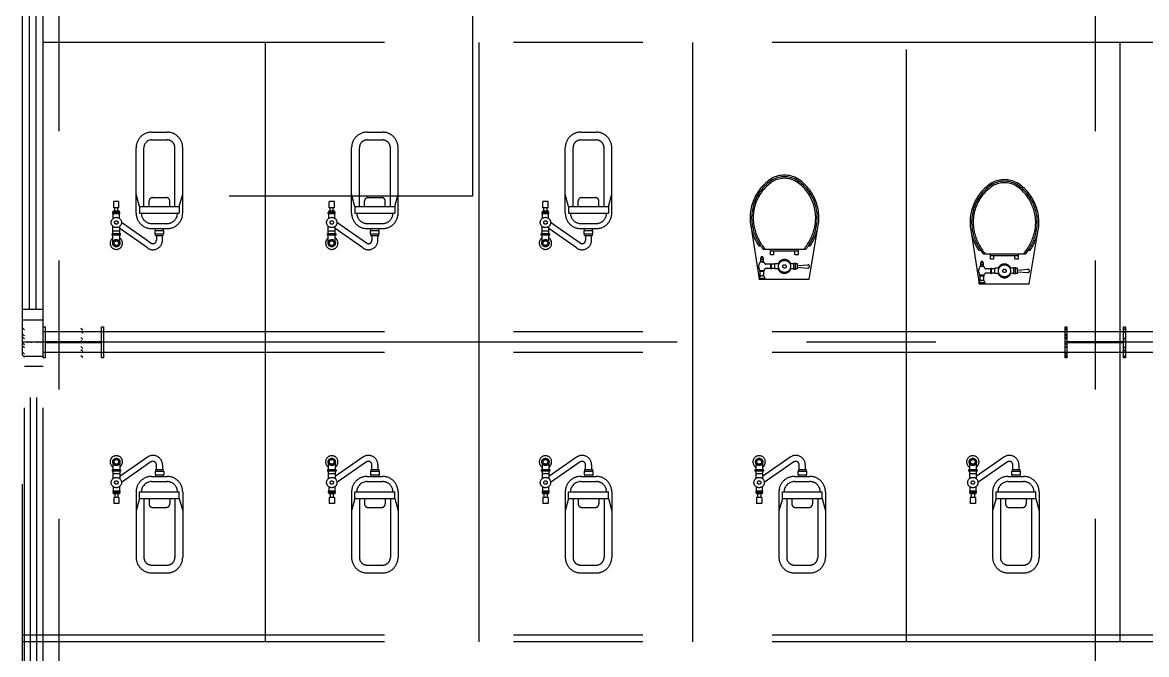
# Model space of a CAD drawing. Extents: x -40736 to 367926, y -65544 to 37405.
# Drawn here: x 334369 to 335021, y -53025 to -52658 of the extents above; entities that cross this region are included whole.
import ezdxf

# ---------------------------------------------------------------- set-up
doc = ezdxf.new("R2010")
doc.units = 0
doc.header["$LTSCALE"] = 600
doc.header["$MEASUREMENT"] = 0
doc.linetypes.add('CENTER2', pattern=[1.125, 0.75, -0.125, 0.125, -0.125])
doc.layers.add('底圖', color=253, linetype='CONTINUOUS')

msp = doc.modelspace()

# ---------------------------------------------------------------- linework, layer by layer
at = {"layer": '底圖', "linetype": 'CENTER2'}
for p, q in [((334389.82497, -52270.83166), (334389.82497, -53415.83166)), ((334991.28957, -52270.83166), (334991.28957, -53415.83166)), ((334368.78957, -52830.29627), (334368.78957, -52350.29627)), ((334368.78957, -52830.29627), (334368.78957, -52350.29627)), ((334380.78957, -52830.29627), (334380.78957, -52350.29627)), ((334372.78957, -52824.29627), (334372.78957, -52356.29627)), ((334376.78957, -52824.29627), (334376.78957, -52356.29627)), ((335253.80997, -52669.33166), (334380.78957, -52669.33166)), ((334509.80997, -53017.33166), (334509.80997, -52669.33166)), ((334633.80997, -53017.33166), (334633.80997, -52669.33166)), ((334757.80997, -53017.33166), (334757.80997, -52669.33166)), ((335005.80997, -53017.33166), (335005.80997, -52669.33166)), ((334881.80997, -52875.17752), (334881.80997, -52673.33166)), ((334443.75291, -52721.40707), (334452.75291, -52721.40707)), ((334568.7733, -52721.40707), (334577.7733, -52721.40707)), ((334692.7733, -52721.40707), (334701.7733, -52721.40707)), ((334434.75291, -52768.40707), (334434.75291, -52730.40707)), ((334439.25291, -52764.60707), (334439.25291, -52730.40707)), ((334443.75291, -52725.90707), (334452.75291, -52725.90707)), ((334457.25291, -52764.60707), (334457.25291, -52730.40707)), ((334461.75291, -52768.40707), (334461.75291, -52730.40707)), ((334559.7733, -52768.40707), (334559.7733, -52730.40707)), ((334564.2733, -52764.60707), (334564.2733, -52730.40707)), ((334568.7733, -52725.90707), (334577.7733, -52725.90707)), ((334582.2733, -52764.60707), (334582.2733, -52730.40707)), ((334586.7733, -52768.40707), (334586.7733, -52730.40707)), ((334683.7733, -52768.40707), (334683.7733, -52730.40707)), ((334688.2733, -52764.60707), (334688.2733, -52730.40707)), ((334692.7733, -52725.90707), (334701.7733, -52725.90707)), ((334706.2733, -52764.60707), (334706.2733, -52730.40707)), ((334710.7733, -52768.40707), (334710.7733, -52730.40707)), ((334424.75291, -52761.74152), (334421.75291, -52761.74152)), ((334421.75291, -52765.24152), (334421.75291, -52761.74152)), ((334424.75291, -52765.24152), (334424.75291, -52761.74152)), ((334436.71654, -52764.60707), (334434.75291, -52757.40707)), ((334442.25291, -52764.60707), (334442.25291, -52761.40707)), ((334444.25291, -52759.40707), (334452.25291, -52759.40707)), ((334454.25291, -52764.60707), (334454.25291, -52761.40707)), ((334459.78927, -52764.60707), (334461.75291, -52757.40707)), ((334549.7733, -52761.74152), (334546.7733, -52761.74152)), ((334546.7733, -52765.24152), (334546.7733, -52761.74152)), ((334549.7733, -52765.24152), (334549.7733, -52761.74152)), ((334561.73694, -52764.60707), (334559.7733, -52757.40707)), ((334567.2733, -52764.60707), (334567.2733, -52761.40707)), ((334569.2733, -52759.40707), (334577.2733, -52759.40707)), ((334579.2733, -52764.60707), (334579.2733, -52761.40707)), ((334584.80967, -52764.60707), (334586.7733, -52757.40707)), ((334673.7733, -52761.74152), (334670.7733, -52761.74152)), ((334670.7733, -52765.24152), (334670.7733, -52761.74152)), ((334673.7733, -52765.24152), (334673.7733, -52761.74152)), ((334685.73694, -52764.60707), (334683.7733, -52757.40707)), ((334691.2733, -52764.60707), (334691.2733, -52761.40707)), ((334693.2733, -52759.40707), (334701.2733, -52759.40707)), ((334703.2733, -52764.60707), (334703.2733, -52761.40707)), ((334708.80967, -52764.60707), (334710.7733, -52757.40707)), ((334425.25291, -52768.04152), (334421.25291, -52768.04152)), ((334421.25291, -52768.84152), (334421.25291, -52768.04152)), ((334425.25291, -52768.84152), (334421.25291, -52768.84152)), ((334425.00291, -52767.24152), (334421.50291, -52767.24152)), ((334421.50291, -52768.04152), (334421.50291, -52767.24152)), ((334421.50291, -52771.40482), (334421.50291, -52768.84152)), ((334424.75291, -52765.24152), (334421.75291, -52765.24152)), ((334422.35291, -52767.24152), (334422.35291, -52765.24152)), ((334424.15291, -52767.24152), (334424.15291, -52765.24152)), ((334425.00291, -52768.04152), (334425.00291, -52767.24152)), ((334425.00291, -52771.40482), (334425.00291, -52768.84152)), ((334425.25291, -52768.84152), (334425.25291, -52768.04152)), ((334436.71654, -52764.60707), (334459.78927, -52764.60707)), ((334436.71654, -52764.60707), (334436.71654, -52768.40707)), ((334436.71654, -52768.40707), (334459.78927, -52768.40707)), ((334459.78927, -52764.60707), (334459.78927, -52768.40707)), ((334550.2733, -52768.04152), (334546.2733, -52768.04152)), ((334546.2733, -52768.84152), (334546.2733, -52768.04152)), ((334550.2733, -52768.84152), (334546.2733, -52768.84152)), ((334550.0233, -52767.24152), (334546.5233, -52767.24152)), ((334546.5233, -52768.04152), (334546.5233, -52767.24152)), ((334546.5233, -52771.40482), (334546.5233, -52768.84152)), ((334549.7733, -52765.24152), (334546.7733, -52765.24152)), ((334547.3733, -52767.24152), (334547.3733, -52765.24152)), ((334549.1733, -52767.24152), (334549.1733, -52765.24152)), ((334550.0233, -52768.04152), (334550.0233, -52767.24152)), ((334550.0233, -52771.40482), (334550.0233, -52768.84152)), ((334550.2733, -52768.84152), (334550.2733, -52768.04152)), ((334561.73694, -52764.60707), (334584.80967, -52764.60707)), ((334561.73694, -52764.60707), (334561.73694, -52768.40707)), ((334561.73694, -52768.40707), (334584.80967, -52768.40707)), ((334584.80967, -52764.60707), (334584.80967, -52768.40707)), ((334674.2733, -52768.04152), (334670.2733, -52768.04152)), ((334670.2733, -52768.84152), (334670.2733, -52768.04152)), ((334674.2733, -52768.84152), (334670.2733, -52768.84152)), ((334674.0233, -52767.24152), (334670.5233, -52767.24152)), ((334670.5233, -52768.04152), (334670.5233, -52767.24152)), ((334670.5233, -52771.40482), (334670.5233, -52768.84152)), ((334673.7733, -52765.24152), (334670.7733, -52765.24152)), ((334671.3733, -52767.24152), (334671.3733, -52765.24152)), ((334673.1733, -52767.24152), (334673.1733, -52765.24152)), ((334674.0233, -52768.04152), (334674.0233, -52767.24152)), ((334674.0233, -52771.40482), (334674.0233, -52768.84152)), ((334674.2733, -52768.84152), (334674.2733, -52768.04152)), ((334685.73694, -52764.60707), (334708.80967, -52764.60707)), ((334685.73694, -52764.60707), (334685.73694, -52768.40707)), ((334685.73694, -52768.40707), (334708.80967, -52768.40707)), ((334708.80967, -52764.60707), (334708.80967, -52768.40707)), ((334421.25291, -52780.44152), (334421.25291, -52776.07758)), ((334425.25291, -52780.44152), (334425.25291, -52776.07758)), ((334443.35575, -52785.78132), (334426.25269, -52773.80563)), ((334443.75291, -52774.40707), (334452.75291, -52774.40707)), ((334546.2733, -52780.44152), (334546.2733, -52776.07758)), ((334550.2733, -52780.44152), (334550.2733, -52776.07758)), ((334568.37615, -52785.78132), (334551.27309, -52773.80563)), ((334568.7733, -52774.40707), (334577.7733, -52774.40707)), ((334670.2733, -52780.44152), (334670.2733, -52776.07758)), ((334674.2733, -52780.44152), (334674.2733, -52776.07758)), ((334692.37615, -52785.78132), (334675.27309, -52773.80563)), ((334692.7733, -52774.40707), (334701.7733, -52774.40707)), ((334425.75291, -52780.44152), (334420.75291, -52780.44152)), ((334420.75291, -52781.24152), (334420.75291, -52780.44152)), ((334425.75291, -52781.24152), (334420.75291, -52781.24152)), ((334425.25291, -52778.84152), (334421.25291, -52778.84152)), ((334421.25291, -52785.2012), (334421.25291, -52781.24152)), ((334441.34825, -52788.64836), (334425.25291, -52777.37829)), ((334425.25291, -52785.2012), (334425.25291, -52781.24152)), ((334425.75291, -52781.24152), (334425.75291, -52780.44152)), ((334443.75291, -52777.40707), (334452.75291, -52777.40707)), ((334445.75291, -52778.40707), (334450.75291, -52778.40707)), ((334445.75291, -52780.40707), (334445.75291, -52778.40707)), ((334445.75291, -52780.40707), (334450.75291, -52780.40707)), ((334446.00291, -52778.40707), (334446.00291, -52777.40707)), ((334446.00291, -52781.40707), (334446.00291, -52780.40707)), ((334446.00291, -52781.40707), (334450.50291, -52781.40707)), ((334446.50291, -52781.40707), (334446.50291, -52784.14302)), ((334450.00291, -52784.14302), (334450.00291, -52781.40707)), ((334450.50291, -52778.40707), (334450.50291, -52777.40707)), ((334450.50291, -52781.40707), (334450.50291, -52780.40707)), ((334450.75291, -52780.40707), (334450.75291, -52778.40707)), ((334550.7733, -52780.44152), (334545.7733, -52780.44152)), ((334545.7733, -52781.24152), (334545.7733, -52780.44152)), ((334550.7733, -52781.24152), (334545.7733, -52781.24152)), ((334550.2733, -52778.84152), (334546.2733, -52778.84152)), ((334546.2733, -52785.2012), (334546.2733, -52781.24152)), ((334566.36864, -52788.64836), (334550.2733, -52777.37829)), ((334550.2733, -52785.2012), (334550.2733, -52781.24152)), ((334550.7733, -52781.24152), (334550.7733, -52780.44152)), ((334568.7733, -52777.40707), (334577.7733, -52777.40707)), ((334570.7733, -52778.40707), (334575.7733, -52778.40707)), ((334570.7733, -52780.40707), (334570.7733, -52778.40707)), ((334570.7733, -52780.40707), (334575.7733, -52780.40707)), ((334571.0233, -52778.40707), (334571.0233, -52777.40707)), ((334571.0233, -52781.40707), (334571.0233, -52780.40707)), ((334571.0233, -52781.40707), (334575.5233, -52781.40707)), ((334571.5233, -52781.40707), (334571.5233, -52784.14302)), ((334575.0233, -52784.14302), (334575.0233, -52781.40707)), ((334575.5233, -52778.40707), (334575.5233, -52777.40707)), ((334575.5233, -52781.40707), (334575.5233, -52780.40707)), ((334575.7733, -52780.40707), (334575.7733, -52778.40707)), ((334674.7733, -52780.44152), (334669.7733, -52780.44152)), ((334669.7733, -52781.24152), (334669.7733, -52780.44152)), ((334674.7733, -52781.24152), (334669.7733, -52781.24152)), ((334674.2733, -52778.84152), (334670.2733, -52778.84152)), ((334670.2733, -52785.2012), (334670.2733, -52781.24152)), ((334690.36864, -52788.64836), (334674.2733, -52777.37829)), ((334674.2733, -52785.2012), (334674.2733, -52781.24152)), ((334674.7733, -52781.24152), (334674.7733, -52780.44152)), ((334692.7733, -52777.40707), (334701.7733, -52777.40707)), ((334694.7733, -52778.40707), (334699.7733, -52778.40707)), ((334694.7733, -52780.40707), (334694.7733, -52778.40707)), ((334694.7733, -52780.40707), (334699.7733, -52780.40707)), ((334695.0233, -52778.40707), (334695.0233, -52777.40707)), ((334695.0233, -52781.40707), (334695.0233, -52780.40707)), ((334695.0233, -52781.40707), (334699.5233, -52781.40707)), ((334695.5233, -52781.40707), (334695.5233, -52784.14302)), ((334699.0233, -52784.14302), (334699.0233, -52781.40707)), ((334699.5233, -52778.40707), (334699.5233, -52777.40707)), ((334699.5233, -52781.40707), (334699.5233, -52780.40707)), ((334699.7733, -52780.40707), (334699.7733, -52778.40707)), ((334791.90079, -52778.03538), (334796.21869, -52806.8384)), ((334825.22642, -52806.8384), (334830.09322, -52777.81765)), ((334919.56842, -52780.63842), (334923.88632, -52809.44145)), ((334952.89406, -52809.44145), (334957.76086, -52780.4207)), ((334796.01483, -52787.36792), (334797.10665, -52787.36792)), ((334798.56574, -52789.36792), (334823.37163, -52789.36792)), ((334802.86869, -52792.36792), (334802.86869, -52789.36792)), ((334819.06869, -52792.36792), (334819.06869, -52789.36792)), ((334824.83072, -52787.36792), (334825.92254, -52787.36792)), ((334798.71869, -52794.5884), (334797.21869, -52794.5884)), ((334797.21869, -52796.5884), (334797.21869, -52794.5884)), ((334798.71869, -52795.5884), (334797.21869, -52795.5884)), ((334798.46869, -52793.8384), (334797.46869, -52793.8384)), ((334797.46869, -52794.5884), (334797.46869, -52793.8384)), ((334798.46869, -52794.5884), (334798.46869, -52793.8384)), ((334798.71869, -52796.5884), (334798.71869, -52794.5884)), ((334802.86869, -52790.36792), (334819.06869, -52790.36792)), ((334802.86869, -52792.36792), (334804.86869, -52792.36792)), ((334804.86869, -52792.36792), (334804.86869, -52790.36792)), ((334817.06869, -52792.36792), (334817.06869, -52790.36792)), ((334817.06869, -52792.36792), (334819.06869, -52792.36792)), ((334923.68247, -52789.97096), (334924.77429, -52789.97096)), ((334926.23337, -52791.97096), (334951.03927, -52791.97096)), ((334930.53632, -52794.97096), (334930.53632, -52791.97096)), ((334930.53632, -52792.97096), (334946.73632, -52792.97096)), ((334930.53632, -52794.97096), (334932.53632, -52794.97096)), ((334932.53632, -52794.97096), (334932.53632, -52792.97096)), ((334944.73632, -52794.97096), (334944.73632, -52792.97096)), ((334944.73632, -52794.97096), (334946.73632, -52794.97096)), ((334946.73632, -52794.97096), (334946.73632, -52791.97096)), ((334952.49835, -52789.97096), (334953.59017, -52789.97096)), ((334799.21869, -52801.8384), (334796.71869, -52801.8384)), ((334796.71869, -52802.3384), (334796.71869, -52801.8384)), ((334799.21869, -52802.3384), (334796.71869, -52802.3384)), ((334798.96869, -52796.5884), (334796.96869, -52796.5884)), ((334796.96869, -52796.8384), (334796.96869, -52796.5884)), ((334798.96869, -52796.8384), (334796.96869, -52796.8384)), ((334796.96869, -52804.8384), (334796.96869, -52802.3384)), ((334798.96869, -52796.8384), (334798.96869, -52796.5884)), ((334798.96869, -52804.8384), (334798.96869, -52802.3384)), ((334799.21869, -52802.3384), (334799.21869, -52801.8384)), ((334802.96869, -52798.0884), (334800.07908, -52798.0884)), ((334802.96869, -52800.5884), (334800.07908, -52800.5884)), ((334802.96869, -52800.8384), (334802.96869, -52797.8384)), ((334802.96869, -52797.8384), (334803.46869, -52797.8384)), ((334802.96869, -52800.8384), (334803.46869, -52800.8384)), ((334803.46869, -52800.8384), (334803.46869, -52797.8384)), ((334805.46869, -52798.0884), (334803.46869, -52798.0884)), ((334805.46869, -52800.5884), (334803.46869, -52800.5884)), ((334805.46869, -52800.8384), (334805.46869, -52797.8384)), ((334807.80641, -52797.8384), (334805.46869, -52797.8384)), ((334807.80641, -52800.8384), (334805.46869, -52800.8384)), ((334816.46869, -52797.8384), (334814.13096, -52797.8384)), ((334816.46869, -52800.8384), (334814.13096, -52800.8384)), ((334816.46869, -52801.0884), (334816.46869, -52797.5884)), ((334817.46869, -52797.5884), (334816.46869, -52797.5884)), ((334817.46869, -52801.0884), (334816.46869, -52801.0884)), ((334817.46869, -52801.0884), (334817.46869, -52797.5884)), ((334818.46869, -52797.8384), (334817.46869, -52797.8384)), ((334818.46869, -52800.8384), (334817.46869, -52800.8384)), ((334818.46869, -52800.8384), (334818.46869, -52797.8384)), ((334818.46869, -52798.8384), (334824.46869, -52798.3384)), ((334818.46869, -52799.8384), (334824.46869, -52800.3384)), ((334926.63632, -52799.19145), (334924.63632, -52799.19145)), ((334924.63632, -52799.44145), (334924.63632, -52799.19145)), ((334926.63632, -52799.44145), (334924.63632, -52799.44145)), ((334926.38632, -52797.19145), (334924.88632, -52797.19145)), ((334924.88632, -52799.19145), (334924.88632, -52797.19145)), ((334926.38632, -52798.19145), (334924.88632, -52798.19145)), ((334926.13632, -52796.44145), (334925.13632, -52796.44145)), ((334925.13632, -52797.19145), (334925.13632, -52796.44145)), ((334926.13632, -52797.19145), (334926.13632, -52796.44145)), ((334926.38632, -52799.19145), (334926.38632, -52797.19145)), ((334926.63632, -52799.44145), (334926.63632, -52799.19145)), ((334930.63632, -52800.69145), (334927.74671, -52800.69145)), ((334930.63632, -52803.44145), (334930.63632, -52800.44145)), ((334930.63632, -52800.44145), (334931.13632, -52800.44145)), ((334931.13632, -52803.44145), (334931.13632, -52800.44145)), ((334933.13632, -52800.69145), (334931.13632, -52800.69145)), ((334933.13632, -52803.44145), (334933.13632, -52800.44145)), ((334935.47404, -52800.44145), (334933.13632, -52800.44145)), ((334944.13632, -52800.44145), (334941.7986, -52800.44145)), ((334944.13632, -52803.69145), (334944.13632, -52800.19145)), ((334945.13632, -52800.19145), (334944.13632, -52800.19145)), ((334945.13632, -52803.69145), (334945.13632, -52800.19145)), ((334946.13632, -52800.44145), (334945.13632, -52800.44145)), ((334946.13632, -52803.44145), (334946.13632, -52800.44145)), ((334946.13632, -52801.44145), (334952.13632, -52800.94145)), ((334946.13632, -52802.44145), (334952.13632, -52802.94145)), ((334796.96869, -52804.8384), (334796.21869, -52806.3384)), ((334796.21869, -52806.8384), (334796.21869, -52806.3384)), ((334799.71869, -52806.3384), (334796.21869, -52806.3384)), ((334796.21869, -52806.8384), (334825.22642, -52806.8384)), ((334798.96869, -52804.8384), (334796.96869, -52804.8384)), ((334799.71869, -52806.3384), (334798.96869, -52804.8384)), ((334799.71869, -52806.8384), (334799.71869, -52806.3384)), ((334924.63632, -52807.44145), (334923.88632, -52808.94145)), ((334923.88632, -52809.44145), (334923.88632, -52808.94145)), ((334927.38632, -52808.94145), (334923.88632, -52808.94145)), ((334926.88632, -52804.44145), (334924.38632, -52804.44145)), ((334924.38632, -52804.94145), (334924.38632, -52804.44145)), ((334926.88632, -52804.94145), (334924.38632, -52804.94145)), ((334924.63632, -52807.44145), (334924.63632, -52804.94145)), ((334926.63632, -52807.44145), (334924.63632, -52807.44145)), ((334926.63632, -52807.44145), (334926.63632, -52804.94145)), ((334927.38632, -52808.94145), (334926.63632, -52807.44145)), ((334926.88632, -52804.94145), (334926.88632, -52804.44145)), ((334927.38632, -52809.44145), (334927.38632, -52808.94145)), ((334930.63632, -52803.19145), (334927.74671, -52803.19145)), ((334930.63632, -52803.44145), (334931.13632, -52803.44145)), ((334933.13632, -52803.19145), (334931.13632, -52803.19145)), ((334935.47404, -52803.44145), (334933.13632, -52803.44145)), ((334944.13632, -52803.44145), (334941.7986, -52803.44145)), ((334945.13632, -52803.69145), (334944.13632, -52803.69145)), ((334946.13632, -52803.44145), (334945.13632, -52803.44145)), ((334923.88632, -52809.44145), (334952.89406, -52809.44145)), ((334380.78957, -52824.29627), (334368.78957, -52824.29627)), ((334368.78957, -53375.83166), (334368.78957, -52830.29627)), ((334368.78957, -52830.29627), (334380.78957, -52830.29627)), ((334369.88957, -52836.09297), (334368.78957, -52834.99297)), ((334380.78957, -52851.39627), (334380.78957, -52830.29627)), ((334380.82497, -52852.33166), (334380.82497, -52834.33166)), ((334380.82497, -52834.33166), (334381.92497, -52834.33166)), ((334381.92497, -52834.33166), (334381.92497, -52842.98166)), ((334414.72497, -52842.98166), (334414.72497, -52834.33166)), ((334414.72497, -52834.33166), (334415.82497, -52834.33166)), ((334415.82497, -52834.33166), (334415.82497, -52852.33166)), ((334973.78957, -52852.33166), (334973.78957, -52834.33166)), ((334973.78957, -52834.33166), (334974.88957, -52834.33166)), ((334974.88957, -52836.09297), (334973.78957, -52834.99297)), ((334974.88957, -52834.33166), (334974.88957, -52842.98166)), ((335007.68957, -52842.98166), (335007.68957, -52834.33166)), ((335007.68957, -52834.33166), (335008.78957, -52834.33166)), ((335008.78957, -52834.33166), (335008.78957, -52852.33166)), ((334369.88957, -52839.6285), (334368.78957, -52838.5285)), ((334369.88957, -52841.39627), (334368.78957, -52840.29627)), ((335253.80997, -52837.33166), (334380.78957, -52837.33166)), ((334403.78957, -52836.40539), (334402.68957, -52835.30539)), ((334403.78957, -52838.17316), (334402.68957, -52837.07316)), ((334403.78957, -52841.7087), (334402.68957, -52840.6087)), ((334974.88957, -52839.6285), (334973.78957, -52838.5285)), ((334974.88957, -52841.39627), (334973.78957, -52840.29627)), ((335008.78957, -52836.40539), (335007.68957, -52835.30539)), ((335008.78957, -52838.17316), (335007.68957, -52837.07316)), ((335008.78957, -52841.7087), (335007.68957, -52840.6087)), ((335423.78957, -52843.33166), (334368.78957, -52843.33166)), ((334369.88957, -52844.9318), (334368.78957, -52843.8318)), ((334369.88957, -52846.69957), (334368.78957, -52845.59957)), ((334372.17497, -52843.68166), (334371.47497, -52842.98166)), ((334373.94273, -52843.68166), (334373.24273, -52842.98166)), ((334377.47827, -52843.68166), (334376.77827, -52842.98166)), ((334379.24603, -52843.68166), (334378.54603, -52842.98166)), ((334381.92497, -52842.98166), (334414.72497, -52842.98166)), ((334414.72497, -52843.68166), (334381.92497, -52843.68166)), ((334381.92497, -52843.68166), (334381.92497, -52852.33166)), ((334382.78157, -52843.68166), (334382.08157, -52842.98166)), ((334384.54933, -52843.68166), (334383.84933, -52842.98166)), ((334388.08487, -52843.68166), (334387.38487, -52842.98166)), ((334389.85264, -52843.68166), (334389.15264, -52842.98166)), ((334393.38817, -52843.68166), (334392.68817, -52842.98166)), ((334395.15594, -52843.68166), (334394.45594, -52842.98166)), ((334398.69147, -52843.68166), (334397.99147, -52842.98166)), ((334400.45924, -52843.68166), (334399.75924, -52842.98166)), ((334403.78957, -52843.47646), (334402.68957, -52842.37646)), ((334403.78957, -52847.012), (334402.68957, -52845.912)), ((334403.78957, -52848.77976), (334402.68957, -52847.67976)), ((334414.72497, -52852.33166), (334414.72497, -52843.68166)), ((334974.88957, -52844.9318), (334973.78957, -52843.8318)), ((334974.88957, -52846.69957), (334973.78957, -52845.59957)), ((334974.88957, -52842.98166), (335007.68957, -52842.98166)), ((335007.68957, -52843.68166), (334974.88957, -52843.68166)), ((334974.88957, -52843.68166), (334974.88957, -52852.33166)), ((334977.17497, -52843.68166), (334976.47497, -52842.98166)), ((334978.94273, -52843.68166), (334978.24273, -52842.98166)), ((334982.47827, -52843.68166), (334981.77827, -52842.98166)), ((334984.24603, -52843.68166), (334983.54603, -52842.98166)), ((334987.78157, -52843.68166), (334987.08157, -52842.98166)), ((334989.54933, -52843.68166), (334988.84933, -52842.98166)), ((334993.08487, -52843.68166), (334992.38487, -52842.98166)), ((334994.85263, -52843.68166), (334994.15263, -52842.98166)), ((334998.38817, -52843.68166), (334997.68817, -52842.98166)), ((335000.15594, -52843.68166), (334999.45594, -52842.98166)), ((335003.69147, -52843.68166), (335002.99147, -52842.98166)), ((335005.45924, -52843.68166), (335004.75924, -52842.98166)), ((335008.78957, -52843.47646), (335007.68957, -52842.37646)), ((335007.68957, -52852.33166), (335007.68957, -52843.68166)), ((335008.78957, -52847.012), (335007.68957, -52845.912)), ((335008.78957, -52848.77976), (335007.68957, -52847.67976)), ((334369.88957, -52850.2351), (334368.78957, -52849.1351)), ((334369.88957, -52852.00287), (334368.78957, -52850.90287)), ((334369.88957, -52851.39627), (334380.78957, -52851.39627)), ((334369.88957, -53331.39627), (334369.88957, -52851.39627)), ((335253.80997, -52849.33166), (334380.78957, -52849.33166)), ((334380.78957, -53331.39627), (334380.78957, -52851.39627)), ((334381.92497, -52852.33166), (334380.82497, -52852.33166)), ((334403.78957, -52852.3153), (334402.68957, -52851.2153)), ((334415.82497, -52852.33166), (334414.72497, -52852.33166)), ((334974.88957, -52850.2351), (334973.78957, -52849.1351)), ((334974.88957, -52852.00287), (334973.78957, -52850.90287)), ((334974.88957, -52852.33166), (334973.78957, -52852.33166)), ((335008.78957, -52852.3153), (335007.68957, -52851.2153)), ((335008.78957, -52852.33166), (335007.68957, -52852.33166)), ((334380.78957, -52857.39627), (334369.88957, -52857.39627)), ((334373.5229, -53325.39627), (334373.5229, -52857.39627)), ((334377.15624, -53325.39627), (334377.15624, -52857.39627)), ((334881.80997, -53017.33166), (334881.80997, -52861.33166)), ((334441.34825, -52910.01496), (334425.25291, -52921.28504)), ((334443.35575, -52912.882), (334426.25269, -52924.85769)), ((334566.36864, -52910.01496), (334550.2733, -52921.28504)), ((334568.37615, -52912.882), (334551.27309, -52924.85769)), ((334690.36864, -52910.01496), (334674.2733, -52921.28504)), ((334692.37615, -52912.882), (334675.27309, -52924.85769)), ((334814.36864, -52910.01496), (334798.2733, -52921.28504)), ((334816.37615, -52912.882), (334799.27309, -52924.85769)), ((334938.36864, -52910.01496), (334922.2733, -52921.28504)), ((334940.37615, -52912.882), (334923.27309, -52924.85769)), ((334425.75291, -52917.42181), (334420.75291, -52917.42181)), ((334420.75291, -52917.42181), (334420.75291, -52918.22181)), ((334425.75291, -52918.22181), (334420.75291, -52918.22181)), ((334421.25291, -52913.46212), (334421.25291, -52917.42181)), ((334421.25291, -52918.22181), (334421.25291, -52922.58574)), ((334425.25291, -52919.82181), (334421.25291, -52919.82181)), ((334425.25291, -52913.46212), (334425.25291, -52917.42181)), ((334425.25291, -52918.22181), (334425.25291, -52922.58574)), ((334425.75291, -52917.42181), (334425.75291, -52918.22181)), ((334445.75291, -52918.25625), (334450.75291, -52918.25625)), ((334445.75291, -52918.25625), (334445.75291, -52920.25625)), ((334446.00291, -52917.25625), (334450.50291, -52917.25625)), ((334446.00291, -52917.25625), (334446.00291, -52918.25625)), ((334446.50291, -52917.25625), (334446.50291, -52914.52031)), ((334450.00291, -52914.52031), (334450.00291, -52917.25625)), ((334450.50291, -52917.25625), (334450.50291, -52918.25625)), ((334450.75291, -52918.25625), (334450.75291, -52920.25625)), ((334550.7733, -52917.42181), (334545.7733, -52917.42181)), ((334545.7733, -52917.42181), (334545.7733, -52918.22181)), ((334550.7733, -52918.22181), (334545.7733, -52918.22181)), ((334546.2733, -52913.46212), (334546.2733, -52917.42181)), ((334546.2733, -52918.22181), (334546.2733, -52922.58574)), ((334550.2733, -52919.82181), (334546.2733, -52919.82181)), ((334550.2733, -52913.46212), (334550.2733, -52917.42181)), ((334550.2733, -52918.22181), (334550.2733, -52922.58574)), ((334550.7733, -52917.42181), (334550.7733, -52918.22181)), ((334570.7733, -52918.25625), (334575.7733, -52918.25625)), ((334570.7733, -52918.25625), (334570.7733, -52920.25625)), ((334571.0233, -52917.25625), (334575.5233, -52917.25625)), ((334571.0233, -52917.25625), (334571.0233, -52918.25625)), ((334571.5233, -52917.25625), (334571.5233, -52914.52031)), ((334575.0233, -52914.52031), (334575.0233, -52917.25625)), ((334575.5233, -52917.25625), (334575.5233, -52918.25625)), ((334575.7733, -52918.25625), (334575.7733, -52920.25625)), ((334674.7733, -52917.42181), (334669.7733, -52917.42181)), ((334669.7733, -52917.42181), (334669.7733, -52918.22181)), ((334674.7733, -52918.22181), (334669.7733, -52918.22181)), ((334670.2733, -52913.46212), (334670.2733, -52917.42181)), ((334670.2733, -52918.22181), (334670.2733, -52922.58574)), ((334674.2733, -52919.82181), (334670.2733, -52919.82181)), ((334674.2733, -52913.46212), (334674.2733, -52917.42181)), ((334674.2733, -52918.22181), (334674.2733, -52922.58574)), ((334674.7733, -52917.42181), (334674.7733, -52918.22181)), ((334694.7733, -52918.25625), (334699.7733, -52918.25625)), ((334694.7733, -52918.25625), (334694.7733, -52920.25625)), ((334695.0233, -52917.25625), (334699.5233, -52917.25625)), ((334695.0233, -52917.25625), (334695.0233, -52918.25625)), ((334695.5233, -52917.25625), (334695.5233, -52914.52031)), ((334699.0233, -52914.52031), (334699.0233, -52917.25625)), ((334699.5233, -52917.25625), (334699.5233, -52918.25625)), ((334699.7733, -52918.25625), (334699.7733, -52920.25625)), ((334798.7733, -52917.42181), (334793.7733, -52917.42181)), ((334793.7733, -52917.42181), (334793.7733, -52918.22181)), ((334798.7733, -52918.22181), (334793.7733, -52918.22181)), ((334794.2733, -52913.46212), (334794.2733, -52917.42181)), ((334794.2733, -52918.22181), (334794.2733, -52922.58574)), ((334798.2733, -52919.82181), (334794.2733, -52919.82181)), ((334798.2733, -52913.46212), (334798.2733, -52917.42181)), ((334798.2733, -52918.22181), (334798.2733, -52922.58574)), ((334798.7733, -52917.42181), (334798.7733, -52918.22181)), ((334818.7733, -52918.25625), (334823.7733, -52918.25625)), ((334818.7733, -52918.25625), (334818.7733, -52920.25625)), ((334819.0233, -52917.25625), (334823.5233, -52917.25625)), ((334819.0233, -52917.25625), (334819.0233, -52918.25625)), ((334819.5233, -52917.25625), (334819.5233, -52914.52031)), ((334823.0233, -52914.52031), (334823.0233, -52917.25625)), ((334823.5233, -52917.25625), (334823.5233, -52918.25625)), ((334823.7733, -52918.25625), (334823.7733, -52920.25625)), ((334922.7733, -52917.42181), (334917.7733, -52917.42181)), ((334917.7733, -52917.42181), (334917.7733, -52918.22181)), ((334922.7733, -52918.22181), (334917.7733, -52918.22181)), ((334918.2733, -52913.46212), (334918.2733, -52917.42181)), ((334918.2733, -52918.22181), (334918.2733, -52922.58574)), ((334922.2733, -52919.82181), (334918.2733, -52919.82181)), ((334922.2733, -52913.46212), (334922.2733, -52917.42181)), ((334922.2733, -52918.22181), (334922.2733, -52922.58574)), ((334922.7733, -52917.42181), (334922.7733, -52918.22181)), ((334942.7733, -52918.25625), (334947.7733, -52918.25625)), ((334942.7733, -52918.25625), (334942.7733, -52920.25625)), ((334943.0233, -52917.25625), (334947.5233, -52917.25625)), ((334943.0233, -52917.25625), (334943.0233, -52918.25625)), ((334943.5233, -52917.25625), (334943.5233, -52914.52031)), ((334947.0233, -52914.52031), (334947.0233, -52917.25625)), ((334947.5233, -52917.25625), (334947.5233, -52918.25625)), ((334947.7733, -52918.25625), (334947.7733, -52920.25625)), ((334443.75291, -52921.25625), (334452.75291, -52921.25625)), ((334443.75291, -52924.25625), (334452.75291, -52924.25625)), ((334445.75291, -52920.25625), (334450.75291, -52920.25625)), ((334446.00291, -52920.25625), (334446.00291, -52921.25625)), ((334450.50291, -52920.25625), (334450.50291, -52921.25625)), ((334568.7733, -52921.25625), (334577.7733, -52921.25625)), ((334568.7733, -52924.25625), (334577.7733, -52924.25625)), ((334570.7733, -52920.25625), (334575.7733, -52920.25625)), ((334571.0233, -52920.25625), (334571.0233, -52921.25625)), ((334575.5233, -52920.25625), (334575.5233, -52921.25625)), ((334692.7733, -52921.25625), (334701.7733, -52921.25625)), ((334692.7733, -52924.25625), (334701.7733, -52924.25625)), ((334694.7733, -52920.25625), (334699.7733, -52920.25625)), ((334695.0233, -52920.25625), (334695.0233, -52921.25625)), ((334699.5233, -52920.25625), (334699.5233, -52921.25625)), ((334816.7733, -52921.25625), (334825.7733, -52921.25625)), ((334816.7733, -52924.25625), (334825.7733, -52924.25625)), ((334818.7733, -52920.25625), (334823.7733, -52920.25625)), ((334819.0233, -52920.25625), (334819.0233, -52921.25625)), ((334823.5233, -52920.25625), (334823.5233, -52921.25625)), ((334940.7733, -52921.25625), (334949.7733, -52921.25625)), ((334940.7733, -52924.25625), (334949.7733, -52924.25625)), ((334942.7733, -52920.25625), (334947.7733, -52920.25625)), ((334943.0233, -52920.25625), (334943.0233, -52921.25625)), ((334947.5233, -52920.25625), (334947.5233, -52921.25625)), ((334425.25291, -52929.82181), (334421.25291, -52929.82181)), ((334421.25291, -52929.82181), (334421.25291, -52930.62181)), ((334425.25291, -52930.62181), (334421.25291, -52930.62181)), ((334421.50291, -52927.25851), (334421.50291, -52929.82181)), ((334421.50291, -52930.62181), (334421.50291, -52931.42181)), ((334425.00291, -52931.42181), (334421.50291, -52931.42181)), ((334422.35291, -52931.42181), (334422.35291, -52933.42181)), ((334424.15291, -52931.42181), (334424.15291, -52933.42181)), ((334425.00291, -52927.25851), (334425.00291, -52929.82181)), ((334425.00291, -52930.62181), (334425.00291, -52931.42181)), ((334425.25291, -52929.82181), (334425.25291, -52930.62181)), ((334434.75291, -52930.25625), (334434.75291, -52968.25625)), ((334436.71654, -52930.25625), (334459.78927, -52930.25625)), ((334436.71654, -52934.05625), (334436.71654, -52930.25625)), ((334459.78927, -52934.05625), (334459.78927, -52930.25625)), ((334461.75291, -52930.25625), (334461.75291, -52968.25625)), ((334550.2733, -52929.82181), (334546.2733, -52929.82181)), ((334546.2733, -52929.82181), (334546.2733, -52930.62181)), ((334550.2733, -52930.62181), (334546.2733, -52930.62181)), ((334546.5233, -52927.25851), (334546.5233, -52929.82181)), ((334546.5233, -52930.62181), (334546.5233, -52931.42181)), ((334550.0233, -52931.42181), (334546.5233, -52931.42181)), ((334547.3733, -52931.42181), (334547.3733, -52933.42181)), ((334549.1733, -52931.42181), (334549.1733, -52933.42181)), ((334550.0233, -52927.25851), (334550.0233, -52929.82181)), ((334550.0233, -52930.62181), (334550.0233, -52931.42181)), ((334550.2733, -52929.82181), (334550.2733, -52930.62181)), ((334559.7733, -52930.25625), (334559.7733, -52968.25625)), ((334561.73694, -52930.25625), (334584.80967, -52930.25625)), ((334561.73694, -52934.05625), (334561.73694, -52930.25625)), ((334584.80967, -52934.05625), (334584.80967, -52930.25625)), ((334586.7733, -52930.25625), (334586.7733, -52968.25625)), ((334674.2733, -52929.82181), (334670.2733, -52929.82181)), ((334670.2733, -52929.82181), (334670.2733, -52930.62181)), ((334674.2733, -52930.62181), (334670.2733, -52930.62181)), ((334670.5233, -52927.25851), (334670.5233, -52929.82181)), ((334670.5233, -52930.62181), (334670.5233, -52931.42181)), ((334674.0233, -52931.42181), (334670.5233, -52931.42181)), ((334671.3733, -52931.42181), (334671.3733, -52933.42181)), ((334673.1733, -52931.42181), (334673.1733, -52933.42181)), ((334674.0233, -52927.25851), (334674.0233, -52929.82181)), ((334674.0233, -52930.62181), (334674.0233, -52931.42181)), ((334674.2733, -52929.82181), (334674.2733, -52930.62181)), ((334683.7733, -52930.25625), (334683.7733, -52968.25625)), ((334685.73694, -52930.25625), (334708.80967, -52930.25625)), ((334685.73694, -52934.05625), (334685.73694, -52930.25625)), ((334708.80967, -52934.05625), (334708.80967, -52930.25625)), ((334710.7733, -52930.25625), (334710.7733, -52968.25625)), ((334798.2733, -52929.82181), (334794.2733, -52929.82181)), ((334794.2733, -52929.82181), (334794.2733, -52930.62181)), ((334798.2733, -52930.62181), (334794.2733, -52930.62181)), ((334794.5233, -52927.25851), (334794.5233, -52929.82181)), ((334794.5233, -52930.62181), (334794.5233, -52931.42181)), ((334798.0233, -52931.42181), (334794.5233, -52931.42181)), ((334795.3733, -52931.42181), (334795.3733, -52933.42181)), ((334797.1733, -52931.42181), (334797.1733, -52933.42181)), ((334798.0233, -52927.25851), (334798.0233, -52929.82181)), ((334798.0233, -52930.62181), (334798.0233, -52931.42181)), ((334798.2733, -52929.82181), (334798.2733, -52930.62181)), ((334807.7733, -52930.25625), (334807.7733, -52968.25625)), ((334809.73694, -52930.25625), (334832.80967, -52930.25625)), ((334809.73694, -52934.05625), (334809.73694, -52930.25625)), ((334832.80967, -52934.05625), (334832.80967, -52930.25625)), ((334834.7733, -52930.25625), (334834.7733, -52968.25625)), ((334922.2733, -52929.82181), (334918.2733, -52929.82181)), ((334918.2733, -52929.82181), (334918.2733, -52930.62181)), ((334922.2733, -52930.62181), (334918.2733, -52930.62181)), ((334918.5233, -52927.25851), (334918.5233, -52929.82181)), ((334918.5233, -52930.62181), (334918.5233, -52931.42181)), ((334922.0233, -52931.42181), (334918.5233, -52931.42181)), ((334919.3733, -52931.42181), (334919.3733, -52933.42181)), ((334921.1733, -52931.42181), (334921.1733, -52933.42181)), ((334922.0233, -52927.25851), (334922.0233, -52929.82181)), ((334922.0233, -52930.62181), (334922.0233, -52931.42181)), ((334922.2733, -52929.82181), (334922.2733, -52930.62181)), ((334931.7733, -52930.25625), (334931.7733, -52968.25625)), ((334933.73694, -52930.25625), (334956.80967, -52930.25625)), ((334933.73694, -52934.05625), (334933.73694, -52930.25625)), ((334956.80967, -52934.05625), (334956.80967, -52930.25625)), ((334958.7733, -52930.25625), (334958.7733, -52968.25625)), ((334424.75291, -52933.42181), (334421.75291, -52933.42181)), ((334421.75291, -52933.42181), (334421.75291, -52936.92181)), ((334424.75291, -52936.92181), (334421.75291, -52936.92181)), ((334424.75291, -52933.42181), (334424.75291, -52936.92181)), ((334436.71654, -52934.05625), (334434.75291, -52941.25625)), ((334436.71654, -52934.05625), (334459.78927, -52934.05625)), ((334439.25291, -52934.05625), (334439.25291, -52968.25625)), ((334442.25291, -52934.05625), (334442.25291, -52937.25625)), ((334444.25291, -52939.25625), (334452.25291, -52939.25625)), ((334454.25291, -52934.05625), (334454.25291, -52937.25625)), ((334457.25291, -52934.05625), (334457.25291, -52968.25625)), ((334459.78927, -52934.05625), (334461.75291, -52941.25625)), ((334549.7733, -52933.42181), (334546.7733, -52933.42181)), ((334546.7733, -52933.42181), (334546.7733, -52936.92181)), ((334549.7733, -52936.92181), (334546.7733, -52936.92181)), ((334549.7733, -52933.42181), (334549.7733, -52936.92181)), ((334561.73694, -52934.05625), (334559.7733, -52941.25625)), ((334561.73694, -52934.05625), (334584.80967, -52934.05625)), ((334564.2733, -52934.05625), (334564.2733, -52968.25625)), ((334567.2733, -52934.05625), (334567.2733, -52937.25625)), ((334569.2733, -52939.25625), (334577.2733, -52939.25625)), ((334579.2733, -52934.05625), (334579.2733, -52937.25625)), ((334582.2733, -52934.05625), (334582.2733, -52968.25625)), ((334584.80967, -52934.05625), (334586.7733, -52941.25625)), ((334673.7733, -52933.42181), (334670.7733, -52933.42181)), ((334670.7733, -52933.42181), (334670.7733, -52936.92181)), ((334673.7733, -52936.92181), (334670.7733, -52936.92181)), ((334673.7733, -52933.42181), (334673.7733, -52936.92181)), ((334685.73694, -52934.05625), (334683.7733, -52941.25625)), ((334685.73694, -52934.05625), (334708.80967, -52934.05625)), ((334688.2733, -52934.05625), (334688.2733, -52968.25625)), ((334691.2733, -52934.05625), (334691.2733, -52937.25625)), ((334693.2733, -52939.25625), (334701.2733, -52939.25625)), ((334703.2733, -52934.05625), (334703.2733, -52937.25625)), ((334706.2733, -52934.05625), (334706.2733, -52968.25625)), ((334708.80967, -52934.05625), (334710.7733, -52941.25625)), ((334797.7733, -52933.42181), (334794.7733, -52933.42181)), ((334794.7733, -52933.42181), (334794.7733, -52936.92181)), ((334797.7733, -52936.92181), (334794.7733, -52936.92181)), ((334797.7733, -52933.42181), (334797.7733, -52936.92181)), ((334809.73694, -52934.05625), (334807.7733, -52941.25625)), ((334809.73694, -52934.05625), (334832.80967, -52934.05625)), ((334812.2733, -52934.05625), (334812.2733, -52968.25625)), ((334815.2733, -52934.05625), (334815.2733, -52937.25625)), ((334817.2733, -52939.25625), (334825.2733, -52939.25625)), ((334827.2733, -52934.05625), (334827.2733, -52937.25625)), ((334830.2733, -52934.05625), (334830.2733, -52968.25625)), ((334832.80967, -52934.05625), (334834.7733, -52941.25625)), ((334921.7733, -52933.42181), (334918.7733, -52933.42181)), ((334918.7733, -52933.42181), (334918.7733, -52936.92181)), ((334921.7733, -52936.92181), (334918.7733, -52936.92181)), ((334921.7733, -52933.42181), (334921.7733, -52936.92181)), ((334933.73694, -52934.05625), (334931.7733, -52941.25625)), ((334933.73694, -52934.05625), (334956.80967, -52934.05625)), ((334936.2733, -52934.05625), (334936.2733, -52968.25625)), ((334939.2733, -52934.05625), (334939.2733, -52937.25625)), ((334941.2733, -52939.25625), (334949.2733, -52939.25625)), ((334951.2733, -52934.05625), (334951.2733, -52937.25625)), ((334954.2733, -52934.05625), (334954.2733, -52968.25625)), ((334956.80967, -52934.05625), (334958.7733, -52941.25625)), ((334443.75291, -52972.75625), (334452.75291, -52972.75625)), ((334443.75291, -52977.25625), (334452.75291, -52977.25625)), ((334568.7733, -52972.75625), (334577.7733, -52972.75625)), ((334568.7733, -52977.25625), (334577.7733, -52977.25625)), ((334692.7733, -52972.75625), (334701.7733, -52972.75625)), ((334692.7733, -52977.25625), (334701.7733, -52977.25625)), ((334816.7733, -52972.75625), (334825.7733, -52972.75625)), ((334816.7733, -52977.25625), (334825.7733, -52977.25625)), ((334940.7733, -52972.75625), (334949.7733, -52972.75625)), ((334940.7733, -52977.25625), (334949.7733, -52977.25625)), ((335253.80997, -53013.33166), (334368.78957, -53013.33166)), ((335253.80997, -53017.33166), (334368.78957, -53017.33166))]:
    msp.add_line(p, q, dxfattribs=at)
at = {"layer": '底圖', "color": 253}
for q in [(334630.08708, -52547.49665), (334488.81041, -52758.50288)]:
    msp.add_line((334630.08708, -52758.50288), q, dxfattribs=at)
at = {"layer": '底圖', "linetype": 'CENTER2'}
for centre, major_axis, start_param, end_param in [((334443.75291, -52730.40707), (-6.36396, 6.36396), -0.785398163, 0.785398163), ((334452.75291, -52730.40707), (-6.36396, 6.36396), 3.926990817, 5.497787144), ((334568.7733, -52730.40707), (-6.36396, 6.36396), -0.785398163, 0.785398163), ((334577.7733, -52730.40707), (-6.36396, 6.36396), 3.926990817, 5.497787144), ((334692.7733, -52730.40707), (6.36396, 6.36396), 0.785398163, 2.35619449), ((334701.7733, -52730.40707), (-6.36396, 6.36396), 3.926990817, 5.497787144), ((334443.75291, -52730.40707), (-3.18198, 3.18198), -0.785398163, 0.785398163), ((334452.75291, -52730.40707), (-3.18198, 3.18198), 3.926990817, 5.497787144), ((334568.7733, -52730.40707), (3.18198, 3.18198), 0.785398163, 2.35619449), ((334577.7733, -52730.40707), (3.18198, 3.18198), 5.497787144, 7.068583471), ((334692.7733, -52730.40707), (3.18198, 3.18198), 0.785398163, 2.35619449), ((334701.7733, -52730.40707), (-3.18198, 3.18198), 3.926990817, 5.497787144), ((334818.26966, -52771.17802), (19.26578, 19.26578), 1.354161594, 2.610614295), ((334818.15701, -52771.1315), (-18.552, 18.552), -0.216650639, 1.042492267), ((334818.15701, -52771.1315), (17.90696, 17.90696), 1.355531882, 2.61327349), ((334810.96869, -52761.96036), (11.02552, 11.02552), 0.292836119, 1.277960208), ((334810.97149, -52761.97149), (-10.38836, 10.38836), -1.272878469, -0.293026673), ((334810.97149, -52761.97149), (9.74332, 9.74332), 0.300499505, 1.275258325), ((334803.7866, -52771.13168), (17.9029, 17.9029), 5.249015549, 6.501165736), ((334803.7866, -52771.13168), (-18.54794, 18.54794), 3.678179414, 4.931794735), ((334803.83976, -52771.11058), (19.16023, 19.16023), 5.247663136, 6.503829181), ((334938.63632, -52764.5634), (11.02552, 11.02552), 0.292836119, 1.277960208), ((334938.63912, -52764.57453), (10.38836, 10.38836), 0.297917858, 1.277769654), ((334938.63912, -52764.57453), (9.74332, 9.74332), 0.300499505, 1.275258325), ((334945.93729, -52773.78106), (19.26578, 19.26578), 1.354161594, 2.610614295), ((334945.82464, -52773.73454), (-18.552, 18.552), -0.216650639, 1.042492267), ((334945.82464, -52773.73454), (17.90696, 17.90696), 1.355531882, 2.61327349), ((334931.45424, -52773.73473), (-17.9029, 17.9029), 3.678219223, 4.930369409), ((334931.45424, -52773.73473), (18.54794, 18.54794), 5.248975741, 6.502591062), ((334931.50739, -52773.71362), (-19.16023, 19.16023), 3.676866809, 4.933032854), ((334444.25291, -52761.40707), (-1.41421, 1.41421), -0.785398163, 0.785398163), ((334452.25291, -52761.40707), (-1.41421, 1.41421), 3.926990817, 5.497787144), ((334569.2733, -52761.40707), (-1.41421, 1.41421), -0.785398163, 0.785398163), ((334577.2733, -52761.40707), (1.41421, 1.41421), 5.497787144, 7.068583471), ((334693.2733, -52761.40707), (1.41421, 1.41421), 0.785398163, 2.35619449), ((334701.2733, -52761.40707), (1.41421, 1.41421), 5.497787144, 7.068583471), ((334443.75291, -52768.40707), (6.36396, 6.36396), 2.35619449, 3.926990817), ((334443.75291, -52768.40707), (-4.24264, 4.24264), 0.785398163, 2.35619449), ((334452.75291, -52768.40707), (6.36396, 6.36396), 3.926990817, 5.497787144), ((334452.75291, -52768.40707), (4.24264, 4.24264), 3.926990817, 5.497787144), ((334568.7733, -52768.40707), (6.36396, 6.36396), 2.35619449, 3.926990817), ((334568.7733, -52768.40707), (4.24264, 4.24264), 2.35619449, 3.926990817), ((334577.7733, -52768.40707), (-6.36396, 6.36396), 2.35619449, 3.926990817), ((334577.7733, -52768.40707), (-4.24264, 4.24264), 2.35619449, 3.926990817), ((334692.7733, -52768.40707), (-6.36396, 6.36396), 0.785398163, 2.35619449), ((334692.7733, -52768.40707), (-4.24264, 4.24264), 0.785398163, 2.35619449), ((334701.7733, -52768.40707), (6.36396, 6.36396), 3.926990817, 5.497787144), ((334701.7733, -52768.40707), (-4.24264, 4.24264), 2.35619449, 3.926990817), ((334423.25291, -52773.84152), (-2.12132, 2.12132), -0.785398163, 5.497787144), ((334423.25291, -52773.84152), (-0.70711, 0.70711), -0.785398163, 5.497787144), ((334548.2733, -52773.84152), (2.12132, 2.12132), 0.7853981634004311, 7.068583470580017), ((334548.2733, -52773.84152), (0.70711, 0.70711), 0.7853981634082795, 7.068583470587866), ((334672.2733, -52773.84152), (2.12132, 2.12132), 0.7853981634000368, 7.068583470579623), ((334672.2733, -52773.84152), (0.70711, 0.70711), 0.7853981634082795, 7.068583470587866), ((334423.25291, -52785.84152), (-2.54558, 2.54558), -0.196367193, 4.908756174), ((334548.2733, -52785.84152), (-2.54558, 2.54558), -0.196367193, 4.908756174), ((334672.2733, -52785.84152), (2.54558, 2.54558), 1.374429134, 6.4795525), ((334823.38383, -52769.72982), (-23.02351, 23.02351), 1.043332171, 1.357865611), ((334823.38383, -52769.72982), (22.37847, 22.37847), 2.614128498, 3.025596549), ((334823.38383, -52769.72982), (-21.73344, 21.73344), 1.043344654, 1.478509661), ((334798.55354, -52769.72982), (21.73344, 21.73344), 4.804675646, 5.246729701), ((334798.55354, -52769.72982), (22.37847, 22.37847), 4.828385085, 5.246762594), ((334798.55354, -52769.72982), (-23.02351, 23.02351), 3.35452337, 3.675966267), ((334951.05146, -52772.33286), (-23.02351, 23.02351), 1.043332171, 1.357865611), ((334951.05146, -52772.33286), (-22.37847, 22.37847), 1.043332171, 1.454800222), ((334951.05146, -52772.33286), (21.73344, 21.73344), 2.614140981, 3.049305988), ((334926.22118, -52772.33286), (21.73344, 21.73344), 4.804675646, 5.246729701), ((334926.22118, -52772.33286), (22.37847, 22.37847), 4.828385085, 5.246762594), ((334926.22118, -52772.33286), (23.02351, 23.02351), 4.925319697, 5.246762594), ((334423.25291, -52785.84152), (1.48492, 1.48492), 0.7853981633979923, 7.068583470577579), ((334423.25291, -52785.84152), (0.95459, 0.95459), 0.7853981634017612, 7.068583470581348), ((334444.50291, -52784.14302), (-3.88909, 3.88909), 1.745329252, 3.926990817), ((334444.50291, -52784.14302), (1.41421, 1.41421), 3.316125579, 5.497787144), ((334548.2733, -52785.84152), (1.48492, 1.48492), 0.7853981633979923, 7.068583470577579), ((334548.2733, -52785.84152), (0.95459, 0.95459), 0.7853981634017612, 7.068583470581348), ((334569.5233, -52784.14302), (3.88909, 3.88909), 3.316125579, 5.497787144), ((334569.5233, -52784.14302), (-1.41421, 1.41421), 1.745329252, 3.926990817), ((334672.2733, -52785.84152), (1.48492, 1.48492), 0.7853981634012139, 7.0685834705808), ((334672.2733, -52785.84152), (0.95459, 0.95459), 0.7853981634017612, 7.068583470581348), ((334693.5233, -52784.14302), (-3.88909, 3.88909), 1.745329252, 3.926990817), ((334693.5233, -52784.14302), (1.41421, 1.41421), 3.316125579, 5.497787144), ((334810.96869, -52799.3384), (-2.47487, 2.47487), -0.785398163, 5.497787144), ((334810.96869, -52799.3384), (2.82843, 2.82843), 5.882183918, 8.254983023), ((334799.59369, -52799.3384), (-2.56326, 2.56326), 0.024385409, 1.546410918), ((334796.34369, -52799.3384), (2.56326, 2.56326), 5.935912272, 6.258799898), ((334796.34369, -52799.3384), (2.56326, 2.56326), 4.73677439, 5.059662015), ((334800.07908, -52797.5884), (-0.35355, 0.35355), 1.223523292, 2.35619449), ((334800.07908, -52801.0884), (0.35355, 0.35355), 0.785398163, 1.918069362), ((334810.96869, -52799.3384), (2.82843, 2.82843), 2.740591265, 5.113390369), ((334810.96869, -52799.3384), (0.70711, 0.70711), 0.7853981634082795, 7.068583470587866), ((334824.46869, -52799.3384), (-0.70711, 0.70711), 2.35619449, 5.497787144), ((334927.26132, -52801.94145), (-2.56326, 2.56326), 0.024385409, 1.546410918), ((334924.01132, -52801.94145), (2.56326, 2.56326), 5.935912272, 6.258799898), ((334927.74671, -52800.19145), (-0.35355, 0.35355), 1.223523292, 2.35619449), ((334938.63632, -52801.94145), (2.82843, 2.82843), 5.882183918, 8.254983023), ((334938.63632, -52801.94145), (2.47487, 2.47487), 0.7853981633975996, 7.068583470577186), ((334938.63632, -52801.94145), (-0.70711, 0.70711), -0.785398163, 5.497787144), ((334952.13632, -52801.94145), (-0.70711, 0.70711), 2.35619449, 5.497787144), ((334924.01132, -52801.94145), (2.56326, 2.56326), 4.73677439, 5.059662015), ((334927.74671, -52803.69145), (0.35355, 0.35355), 0.785398163, 1.918069362), ((334938.63632, -52801.94145), (2.82843, 2.82843), 2.740591265, 5.113390369), ((334423.25291, -52912.82181), (2.54558, 2.54558), 4.516021787, 9.621145154), ((334423.25291, -52912.82181), (1.48492, 1.48492), 0.7853981633979923, 7.068583470577579), ((334423.25291, -52912.82181), (0.95459, 0.95459), 0.7853981634017612, 7.068583470581348), ((334444.50291, -52914.52031), (3.88909, 3.88909), 5.497787144, 7.679448709), ((334444.50291, -52914.52031), (-1.41421, 1.41421), 3.926990817, 6.108652382), ((334548.2733, -52912.82181), (2.54558, 2.54558), 4.516021787, 9.621145154), ((334548.2733, -52912.82181), (1.48492, 1.48492), 0.7853981634017768, 7.068583470581363), ((334548.2733, -52912.82181), (0.95459, 0.95459), 0.7853981634017612, 7.068583470581348), ((334569.5233, -52914.52031), (3.88909, 3.88909), 5.497787144, 7.679448709), ((334569.5233, -52914.52031), (1.41421, 1.41421), 5.497787144, 7.679448709), ((334672.2733, -52912.82181), (2.54558, 2.54558), 4.516021787, 9.621145154), ((334672.2733, -52912.82181), (-1.48492, 1.48492), -0.785398163, 5.497787144), ((334672.2733, -52912.82181), (-0.95459, 0.95459), -0.785398163, 5.497787144), ((334693.5233, -52914.52031), (3.88909, 3.88909), 5.497787144, 7.679448709), ((334693.5233, -52914.52031), (1.41421, 1.41421), 5.497787144, 7.679448709), ((334796.2733, -52912.82181), (2.54558, 2.54558), 4.516021787, 9.621145154), ((334796.2733, -52912.82181), (1.48492, 1.48492), 0.7853981633979923, 7.068583470577579), ((334796.2733, -52912.82181), (-0.95459, 0.95459), -0.785398163, 5.497787144), ((334817.5233, -52914.52031), (-3.88909, 3.88909), 3.926990817, 6.108652382), ((334817.5233, -52914.52031), (-1.41421, 1.41421), 3.926990817, 6.108652382), ((334920.2733, -52912.82181), (2.54558, 2.54558), 4.516021787, 9.621145154), ((334920.2733, -52912.82181), (-1.48492, 1.48492), -0.785398163, 5.497787144), ((334920.2733, -52912.82181), (0.95459, 0.95459), 0.7853981634017612, 7.068583470581348), ((334941.5233, -52914.52031), (-3.88909, 3.88909), 3.926990817, 6.108652382), ((334941.5233, -52914.52031), (-1.41421, 1.41421), 3.926990817, 6.108652382), ((334423.25291, -52924.82181), (-2.12132, 2.12132), -0.785398163, 5.497787144), ((334423.25291, -52924.82181), (-0.70711, 0.70711), -0.785398163, 5.497787144), ((334443.75291, -52930.25625), (6.36396, 6.36396), 0.785398163, 2.35619449), ((334443.75291, -52930.25625), (-4.24264, 4.24264), -0.785398163, 0.785398163), ((334452.75291, -52930.25625), (6.36396, 6.36396), 5.497787144, 7.068583471), ((334452.75291, -52930.25625), (4.24264, 4.24264), 5.497787144, 7.068583471), ((334548.2733, -52924.82181), (2.12132, 2.12132), 0.7853981634004311, 7.068583470580017), ((334548.2733, -52924.82181), (0.70711, 0.70711), 0.7853981634044542, 7.06858347058404), ((334568.7733, -52930.25625), (-6.36396, 6.36396), -0.785398163, 0.785398163), ((334568.7733, -52930.25625), (-4.24264, 4.24264), -0.785398163, 0.785398163), ((334577.7733, -52930.25625), (6.36396, 6.36396), 5.497787144, 7.068583471), ((334577.7733, -52930.25625), (4.24264, 4.24264), 5.497787144, 7.068583471), ((334672.2733, -52924.82181), (-2.12132, 2.12132), -0.785398163, 5.497787144), ((334672.2733, -52924.82181), (-0.70711, 0.70711), -0.785398163, 5.497787144), ((334692.7733, -52930.25625), (-6.36396, 6.36396), -0.785398163, 0.785398163), ((334692.7733, -52930.25625), (-4.24264, 4.24264), -0.785398163, 0.785398163), ((334701.7733, -52930.25625), (-6.36396, 6.36396), 3.926990817, 5.497787144), ((334701.7733, -52930.25625), (-4.24264, 4.24264), 3.926990817, 5.497787144), ((334796.2733, -52924.82181), (-2.12132, 2.12132), -0.785398163, 5.497787144), ((334796.2733, -52924.82181), (-0.70711, 0.70711), -0.785398163, 5.497787144), ((334816.7733, -52930.25625), (-6.36396, 6.36396), -0.785398163, 0.785398163), ((334816.7733, -52930.25625), (-4.24264, 4.24264), -0.785398163, 0.785398163), ((334825.7733, -52930.25625), (-6.36396, 6.36396), 3.926990817, 5.497787144), ((334825.7733, -52930.25625), (4.24264, 4.24264), 5.497787144, 7.068583471), ((334920.2733, -52924.82181), (-2.12132, 2.12132), -0.785398163, 5.497787144), ((334920.2733, -52924.82181), (-0.70711, 0.70711), -0.785398163, 5.497787144), ((334940.7733, -52930.25625), (6.36396, 6.36396), 0.785398163, 2.35619449), ((334940.7733, -52930.25625), (-4.24264, 4.24264), -0.785398163, 0.785398163), ((334949.7733, -52930.25625), (-6.36396, 6.36396), 3.926990817, 5.497787144), ((334949.7733, -52930.25625), (4.24264, 4.24264), 5.497787144, 7.068583471), ((334444.25291, -52937.25625), (1.41421, 1.41421), 2.35619449, 3.926990817), ((334452.25291, -52937.25625), (-1.41421, 1.41421), 2.35619449, 3.926990817), ((334569.2733, -52937.25625), (-1.41421, 1.41421), 0.785398163, 2.35619449), ((334577.2733, -52937.25625), (1.41421, 1.41421), 3.926990817, 5.497787144), ((334693.2733, -52937.25625), (1.41421, 1.41421), 2.35619449, 3.926990817), ((334701.2733, -52937.25625), (-1.41421, 1.41421), 2.35619449, 3.926990817), ((334817.2733, -52937.25625), (1.41421, 1.41421), 2.35619449, 3.926990817), ((334825.2733, -52937.25625), (-1.41421, 1.41421), 2.35619449, 3.926990817), ((334941.2733, -52937.25625), (1.41421, 1.41421), 2.35619449, 3.926990817), ((334949.2733, -52937.25625), (1.41421, 1.41421), 3.926990817, 5.497787144), ((334443.75291, -52968.25625), (6.36396, 6.36396), 2.35619449, 3.926990817), ((334443.75291, -52968.25625), (3.18198, 3.18198), 2.35619449, 3.926990817), ((334452.75291, -52968.25625), (6.36396, 6.36396), 3.926990817, 5.497787144), ((334452.75291, -52968.25625), (3.18198, 3.18198), 3.926990817, 5.497787144), ((334568.7733, -52968.25625), (-6.36396, 6.36396), 0.785398163, 2.35619449), ((334568.7733, -52968.25625), (-3.18198, 3.18198), 0.785398163, 2.35619449), ((334577.7733, -52968.25625), (6.36396, 6.36396), 3.926990817, 5.497787144), ((334577.7733, -52968.25625), (-3.18198, 3.18198), 2.35619449, 3.926990817), ((334692.7733, -52968.25625), (6.36396, 6.36396), 2.35619449, 3.926990817), ((334692.7733, -52968.25625), (3.18198, 3.18198), 2.35619449, 3.926990817), ((334701.7733, -52968.25625), (-6.36396, 6.36396), 2.35619449, 3.926990817), ((334701.7733, -52968.25625), (3.18198, 3.18198), 3.926990817, 5.497787144), ((334816.7733, -52968.25625), (6.36396, 6.36396), 2.35619449, 3.926990817), ((334816.7733, -52968.25625), (3.18198, 3.18198), 2.35619449, 3.926990817), ((334825.7733, -52968.25625), (6.36396, 6.36396), 3.926990817, 5.497787144), ((334825.7733, -52968.25625), (-3.18198, 3.18198), 2.35619449, 3.926990817), ((334940.7733, -52968.25625), (6.36396, 6.36396), 2.35619449, 3.926990817), ((334940.7733, -52968.25625), (3.18198, 3.18198), 2.35619449, 3.926990817), ((334949.7733, -52968.25625), (6.36396, 6.36396), 3.926990817, 5.497787144), ((334949.7733, -52968.25625), (3.18198, 3.18198), 3.926990817, 5.497787144)]:
    msp.add_ellipse(centre, major_axis=major_axis, ratio=1, start_param=start_param, end_param=end_param, dxfattribs=at)

doc.saveas('drawing.dxf')
